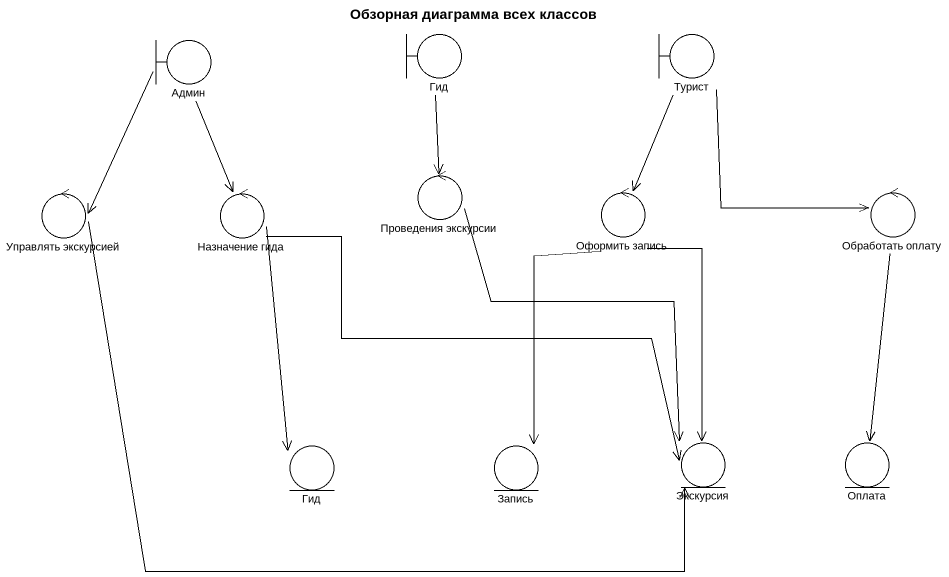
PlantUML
@startuml
title Обзорная диаграмма всех классов
boundary Админ
boundary Гид
boundary Турист
control "Управлять экскурсией" as Управлять_экскурсией
control "Назначение гида" as Назначение_гида
control "Проведения экскурсии" as Проведения_экскурсии
control "Оформить запись" as Оформить_запись
control "Обработать оплату" as Обработать_оплату
entity "Гид" as Гид_2
entity Запись
entity Экскурсия
entity Оплата
Админ --> Управлять_экскурсией
Админ --> Назначение_гида
Гид --> Проведения_экскурсии
Турист --> Оформить_запись
Турист --> Обработать_оплату
Управлять_экскурсией -right-> Экскурсия
Назначение_гида --> Гид_2
Назначение_гида -right-> Экскурсия
Проведения_экскурсии --> Экскурсия
Оформить_запись --> Запись
Оформить_запись --> Экскурсия
Обработать_оплату --> Оплата
@enduml
